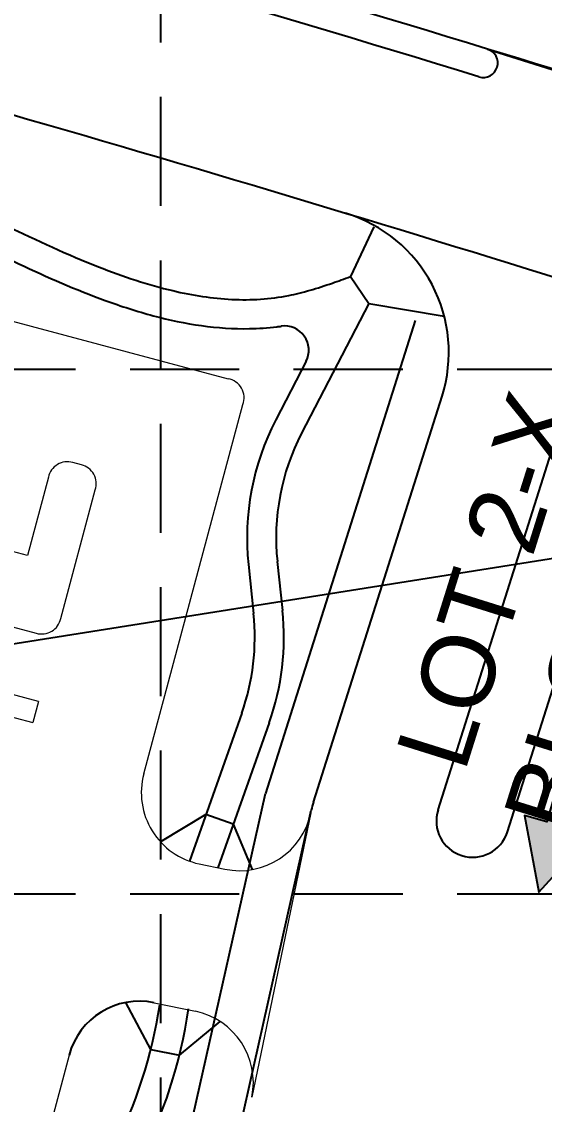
# Model space of a CAD drawing. Header units: feet. Extents: x 5163 to 12107, y -224 to 4120.
# Drawn here: x 9473.2 to 9581, y 929.8 to 1153.4 of the extents above; entities that cross this region are included whole.
import ezdxf

# ---------------------------------------------------------------- set-up
doc = ezdxf.new("R2010")
doc.units = ezdxf.units.FT
doc.linetypes.add('HIDDEN', pattern=[0.375, 0.25, -0.125])
for name, color, linetype in [('04017_11 CA$0$3D-PVMT', 4, 'Continuous'), ('04017_11 CA$0$3D-ROW', 3, 'Continuous'), ('04017_11 CA$0$AMENITY-CENTER', 15, 'Continuous'), ('04017_11 CA$0$AMENTITY CENTER SIDEWALK', 15, 'Continuous'), ('04017_11 CA$0$EX_SS', 15, 'Continuous'), ('2003004C-A$0$3D-LOT NO', 2, 'Continuous'), ('2003004C-A$0$3D-PVMT', 4, 'Continuous'), ('2003004C-A$0$3D-ROW', 3, 'Continuous'), ('2003004C-A$0$AMENITY-CENTER', 15, 'Continuous'), ('2003004C-A$0$AMENTITY CENTER SIDEWALK', 15, 'Continuous'), ('2003004C-A$0$INFRA_EX_PVMT', 15, 'Continuous'), ('2003004C-A$0$INFRA_PROP_PVMT_REEDER', 4, 'Continuous'), ('ARROWS', 7, 'Continuous'), ('grid', 254, 'Continuous')]:
    doc.layers.add(name, color=color, linetype=linetype)
doc.styles.get("Standard").update_dxf_attribs({"font": 'ARIAL.TTF'})

# ---------------------------------------------------------------- blocks, each defined once
blk = doc.blocks.new('arrow')
blk.add_lwpolyline([(-67.01, -25.36), (-59.33, -25.42), (-59.57, -56.14), (-51.89, -56.2), (-51.65, -25.48), (-43.97, -25.54), (-55.3, -2.41), (-67.01, -25.36)], close=True)
at = {"color": 254}
for points in [[(-43.97, -25.54), (-67.01, -25.36), (-55.3, -2.41), (-67.01, -25.36)], [(-59.57, -56.14), (-51.89, -56.2), (-59.33, -25.42), (-51.65, -25.48)]]:
    blk.add_solid(points, dxfattribs=at)

msp = doc.modelspace()

# ---------------------------------------------------------------- linework, layer by layer
at = {"layer": '04017_11 CA$0$3D-PVMT', "color": 7, "linetype": 'Continuous'}
for p, q in [((9533.36, 992.18), (9559.89, 1076.03)), ((9511.8, 896.15), (9532.91, 990.52))]:
    msp.add_line(p, q, dxfattribs=at)
for centre, radius, start, end in [((9531.29, 1085.08), 30, 342.4427, 73.1358), ((9552.43, 986.15), 20, 162.4427, 167.3878)]:
    msp.add_arc(centre, radius, start, end, dxfattribs=at)
at = {"layer": '04017_11 CA$0$3D-ROW', "color": 7, "linetype": 'Continuous'}
for p, q in [((9554.34, 1091.63), (9523.44, 993.97)), ((9559.07, 990.56), (9585.5, 1074.09)), ((9573.37, 986.03), (9599.8, 1069.56)), ((9502.86, 901.98), (9523.44, 993.97))]:
    msp.add_line(p, q, dxfattribs=at)
msp.add_arc((9566.22, 988.3), 7.5, 162.4427, 342.4427, dxfattribs=at)
at = {"layer": '04017_11 CA$0$AMENITY-CENTER', "color": 7, "linetype": 'Continuous', "lineweight": 18}
for p, q in [((9394.49, 1112.11), (9515.75, 1079.62)), ((9505.24, 1023.68), (9518.8, 1074.27)), ((9474.35, 1043.09), (9363.36, 1072.83)), ((9485.5, 1061.84), (9483.73, 1062.31)), ((9478.69, 1059.27), (9474.35, 1043.09)), ((9481.23, 1030.11), (9488.35, 1056.68)), ((9459.84, 1031.44), (9476.18, 1027.07)), ((9498.36, 998), (9505.24, 1023.68)), ((9532.82, 989.98), (9520.64, 931.25)), ((9509.81, 979.43), (9515.09, 978.34)), ((9500.48, 950.75), (9509, 948.99)), ((9482.95, 939.95), (9475.81, 913.29))]:
    msp.add_line(p, q, dxfattribs=at)
at = {"layer": '04017_11 CA$0$AMENITY-CENTER', "color": 7, "linetype": 'Continuous', "lineweight": 5}
for p, q in [((9476.63, 1012.97), (9456.35, 1018.4)), ((9455.18, 1014.06), (9475.47, 1008.62)), ((9476.63, 1012.97), (9475.47, 1008.62))]:
    msp.add_line(p, q, dxfattribs=at)
at = {"layer": '04017_11 CA$0$AMENITY-CENTER', "color": 7, "linetype": 'Continuous', "lineweight": 18}
for centre, radius, start, end in [((9515.05, 1075.68), 4, 339.4166, 79.9482), ((9482.61, 1058.48), 4, 73.6534, 168.5607), ((9484.55, 1057.95), 4, 341.4393, 76.3466), ((9477.31, 1030.91), 4, 253.6534, 348.5607), ((9512.85, 994.12), 15, 165, 258.284), ((9518.13, 993.03), 15, 258.284, 348.284), ((9505.96, 934.3), 15, 348.284, 78.284)]:
    msp.add_arc(centre, radius, start, end, dxfattribs=at)
at = {"layer": '04017_11 CA$0$AMENITY-CENTER', "color": 7, "linetype": 'Continuous'}
msp.add_arc((9497.44, 936.07), 15, 78.284, 165, dxfattribs=at)
at = {"layer": '04017_11 CA$0$AMENTITY CENTER SIDEWALK', "color": 7, "linetype": 'Continuous'}
for p, q in [((9545.85, 1110.99), (9540.98, 1100.71)), ((9540.98, 1100.71), (9544.78, 1095.17)), ((9544.78, 1095.17), (9530.91, 1068.36)), ((9544.78, 1095.17), (9560.35, 1092.53)), ((9531.84, 1083.23), (9525.58, 1071.11)), ((9519.94, 1041.25), (9521, 1031.12)), ((9525.91, 1041.87), (9526.97, 1031.75)), ((9518.58, 1010.57), (9507.78, 980.01)), ((9524.23, 1008.57), (9513.66, 978.64)), ((9511.18, 989.63), (9501.81, 983.96)), ((9516.83, 987.63), (9511.18, 989.63)), ((9516.83, 987.63), (9520.73, 978.25)), ((9499.81, 941.12), (9494.64, 950.8)), ((9505.71, 939.96), (9514.13, 946.88)), ((9499.81, 941.12), (9505.71, 939.96))]:
    msp.add_line(p, q, dxfattribs=at)
for centre, radius, start, end in [((9527.4, 1085.52), 5, 332.6532, 98.0299), ((9572.66, 1046.77), 53, 152.6532, 185.9785), ((9572.66, 1046.77), 47, 152.6532, 185.9785), ((9474.26, 1026.23), 47, 340.5421, 5.9785), ((9474.26, 1026.23), 53, 340.5421, 5.9785), ((9407.75, 964.08), 94.89, 313.6134, 351.6696), ((9407.75, 964.08), 100.89, 313.473, 351.6696)]:
    msp.add_arc(centre, radius, start, end, dxfattribs=at)
for points, knots in [([(9348.95, 1135.88), (9352.99, 1136.96), (9357.18, 1137.69), (9364.3, 1138.53), (9367.22, 1138.76), (9372.65, 1139.02), (9375.16, 1139.08), (9380.09, 1139.07), (9382.52, 1139), (9389.68, 1138.63), (9394.29, 1138.15), (9407.3, 1136.17), (9415.35, 1134.15), (9430.96, 1129.06), (9438.51, 1125.99), (9449.03, 1121.29), (9452.01, 1119.91), (9457.47, 1117.32), (9459.96, 1116.12), (9464.95, 1113.69), (9467.46, 1112.46), (9476.31, 1108.19), (9482.69, 1105.22), (9494.18, 1100.71), (9499.31, 1099.01), (9508.48, 1096.84), (9512.54, 1096.21), (9520.52, 1095.82), (9524.42, 1096.06), (9528.99, 1096.96), (9529.71, 1097.12), (9531.18, 1097.49), (9531.92, 1097.69), (9534.18, 1098.34), (9535.71, 1098.85), (9538.49, 1099.81), (9539.73, 1100.25), (9540.98, 1100.71)], [1079.578623, 1079.578623, 1079.578623, 1079.578623, 1204.822032, 1204.822032, 1291.600425, 1291.600425, 1368.979724, 1368.979724, 1446.359023, 1446.359023, 1601.117621, 1601.117621, 1894.921058, 1894.921058, 2188.724495, 2188.724495, 2304.835781, 2304.835781, 2400.789415, 2400.789415, 2496.743048, 2496.743048, 2739.213924, 2739.213924, 2936.769832, 2936.769832, 3098.656839, 3098.656839, 3260.543847, 3260.543847, 3291.120302, 3291.120302, 3321.696757, 3321.696757, 3382.849668, 3382.849668, 3430.619779, 3430.619779, 3430.619779, 3430.619779]), ([(9350.22, 1130.03), (9350.66, 1130.13), (9351.1, 1130.24), (9356.23, 1131.52), (9361.25, 1132.24), (9368.68, 1132.84), (9371.11, 1132.96), (9378.24, 1133.15), (9382.82, 1133.04), (9396.12, 1132.09), (9404.42, 1130.62), (9417.32, 1127.23), (9422.12, 1125.7), (9436.37, 1120.53), (9445.67, 1116.32), (9458.09, 1110.36), (9460.95, 1108.96), (9466.73, 1106.15), (9469.64, 1104.74), (9478.45, 1100.61), (9484.41, 1097.98), (9493.7, 1094.6), (9497, 1093.53), (9506.93, 1090.88), (9513.57, 1089.85), (9522.05, 1090), (9523.94, 1090.12), (9526.11, 1090.39), (9526.41, 1090.43), (9526.7, 1090.47)], [89.699106, 89.699106, 89.699106, 89.699106, 90.948661, 90.948661, 104.037958, 104.037958, 110.374918, 110.374918, 123.048839, 123.048839, 148.396681, 148.396681, 163.978772, 163.978772, 195.142955, 195.142955, 204.339137, 204.339137, 213.535319, 213.535319, 231.927683, 231.927683, 242.026742, 242.026742, 262.22486, 262.22486, 268.01103, 268.01103, 268.919107, 268.919107, 268.919107, 268.919107])]:
    msp.add_open_spline(points, degree=3, knots=knots, dxfattribs=at)
at = {"layer": '04017_11 CA$0$EX_SS', "color": 7, "linetype": 'Continuous'}
msp.add_line((9639.74, 1051.47), (9410.53, 1015.22), dxfattribs=at)
at = {"layer": '2003004C-A$0$3D-PVMT', "color": 7, "linetype": 'Continuous'}
for p, q in [((9533.36, 992.18), (9559.89, 1076.03)), ((9511.8, 896.15), (9532.91, 990.52))]:
    msp.add_line(p, q, dxfattribs=at)
for centre, radius, start, end in [((9531.29, 1085.08), 30, 342.4427, 73.1358), ((9552.43, 986.15), 20, 162.4427, 167.3878)]:
    msp.add_arc(centre, radius, start, end, dxfattribs=at)
at = {"layer": '2003004C-A$0$3D-ROW', "color": 7, "linetype": 'Continuous'}
for p, q in [((9554.34, 1091.63), (9523.44, 993.97)), ((9559.07, 990.56), (9585.5, 1074.09)), ((9573.37, 986.03), (9599.8, 1069.56)), ((9502.86, 901.98), (9523.44, 993.97))]:
    msp.add_line(p, q, dxfattribs=at)
msp.add_arc((9566.22, 988.3), 7.5, 162.4427, 342.4427, dxfattribs=at)
at = {"layer": '2003004C-A$0$AMENITY-CENTER', "color": 7, "linetype": 'Continuous', "lineweight": 18}
for p, q in [((9394.49, 1112.11), (9515.75, 1079.62)), ((9505.24, 1023.68), (9518.8, 1074.27)), ((9474.35, 1043.09), (9363.36, 1072.83)), ((9485.5, 1061.84), (9483.73, 1062.31)), ((9478.69, 1059.27), (9474.35, 1043.09)), ((9481.23, 1030.11), (9488.35, 1056.68)), ((9459.84, 1031.44), (9476.18, 1027.07)), ((9498.36, 998), (9505.24, 1023.68)), ((9532.82, 989.98), (9520.64, 931.25)), ((9509.81, 979.43), (9515.09, 978.34)), ((9500.48, 950.75), (9509, 948.99)), ((9482.95, 939.95), (9475.81, 913.29))]:
    msp.add_line(p, q, dxfattribs=at)
at = {"layer": '2003004C-A$0$AMENITY-CENTER', "color": 7, "linetype": 'Continuous', "lineweight": 5}
for p, q in [((9476.63, 1012.97), (9456.35, 1018.4)), ((9455.18, 1014.06), (9475.47, 1008.62)), ((9476.63, 1012.97), (9475.47, 1008.62))]:
    msp.add_line(p, q, dxfattribs=at)
at = {"layer": '2003004C-A$0$AMENITY-CENTER', "color": 7, "linetype": 'Continuous', "lineweight": 18}
for centre, radius, start, end in [((9515.05, 1075.68), 4, 339.4166, 79.9482), ((9482.61, 1058.48), 4, 73.6534, 168.5607), ((9484.55, 1057.95), 4, 341.4393, 76.3466), ((9477.31, 1030.91), 4, 253.6534, 348.5607), ((9512.85, 994.12), 15, 165, 258.284), ((9518.13, 993.03), 15, 258.284, 348.284), ((9505.96, 934.3), 15, 348.284, 78.284)]:
    msp.add_arc(centre, radius, start, end, dxfattribs=at)
at = {"layer": '2003004C-A$0$AMENITY-CENTER', "color": 7, "linetype": 'Continuous'}
msp.add_arc((9497.44, 936.07), 15, 78.284, 165, dxfattribs=at)
at = {"layer": '2003004C-A$0$AMENTITY CENTER SIDEWALK', "color": 7, "linetype": 'Continuous'}
for p, q in [((9545.85, 1110.99), (9540.98, 1100.71)), ((9540.98, 1100.71), (9544.78, 1095.17)), ((9544.78, 1095.17), (9530.91, 1068.36)), ((9544.78, 1095.17), (9560.35, 1092.53)), ((9531.84, 1083.23), (9525.58, 1071.11)), ((9519.94, 1041.25), (9521, 1031.12)), ((9525.91, 1041.87), (9526.97, 1031.75)), ((9518.58, 1010.57), (9507.78, 980.01)), ((9524.23, 1008.57), (9513.66, 978.64)), ((9511.18, 989.63), (9501.81, 983.96)), ((9516.83, 987.63), (9511.18, 989.63)), ((9516.83, 987.63), (9520.73, 978.25)), ((9499.81, 941.12), (9494.64, 950.8)), ((9505.71, 939.96), (9514.13, 946.88)), ((9499.81, 941.12), (9505.71, 939.96))]:
    msp.add_line(p, q, dxfattribs=at)
for centre, radius, start, end in [((9527.4, 1085.52), 5, 332.6532, 98.0299), ((9572.66, 1046.77), 53, 152.6532, 185.9785), ((9572.66, 1046.77), 47, 152.6532, 185.9785), ((9474.26, 1026.23), 47, 340.5421, 5.9785), ((9474.26, 1026.23), 53, 340.5421, 5.9785), ((9407.75, 964.08), 94.89, 313.6134, 351.6696), ((9407.75, 964.08), 100.89, 313.473, 351.6696)]:
    msp.add_arc(centre, radius, start, end, dxfattribs=at)
for points, knots in [([(9348.95, 1135.88), (9352.99, 1136.96), (9357.18, 1137.69), (9364.3, 1138.53), (9367.22, 1138.76), (9372.65, 1139.02), (9375.16, 1139.08), (9380.09, 1139.07), (9382.52, 1139), (9389.68, 1138.63), (9394.29, 1138.15), (9407.3, 1136.17), (9415.35, 1134.15), (9430.96, 1129.06), (9438.51, 1125.99), (9449.03, 1121.29), (9452.01, 1119.91), (9457.47, 1117.32), (9459.96, 1116.12), (9464.95, 1113.69), (9467.46, 1112.46), (9476.31, 1108.19), (9482.69, 1105.22), (9494.18, 1100.71), (9499.31, 1099.01), (9508.48, 1096.84), (9512.54, 1096.21), (9520.52, 1095.82), (9524.42, 1096.06), (9528.99, 1096.96), (9529.71, 1097.12), (9531.18, 1097.49), (9531.92, 1097.69), (9534.18, 1098.34), (9535.71, 1098.85), (9538.49, 1099.81), (9539.73, 1100.25), (9540.98, 1100.71)], [1079.578623, 1079.578623, 1079.578623, 1079.578623, 1204.822032, 1204.822032, 1291.600425, 1291.600425, 1368.979724, 1368.979724, 1446.359023, 1446.359023, 1601.117621, 1601.117621, 1894.921058, 1894.921058, 2188.724495, 2188.724495, 2304.835781, 2304.835781, 2400.789415, 2400.789415, 2496.743048, 2496.743048, 2739.213924, 2739.213924, 2936.769832, 2936.769832, 3098.656839, 3098.656839, 3260.543847, 3260.543847, 3291.120302, 3291.120302, 3321.696757, 3321.696757, 3382.849668, 3382.849668, 3430.619779, 3430.619779, 3430.619779, 3430.619779]), ([(9350.22, 1130.03), (9350.66, 1130.13), (9351.1, 1130.24), (9356.23, 1131.52), (9361.25, 1132.24), (9368.68, 1132.84), (9371.11, 1132.96), (9378.24, 1133.15), (9382.82, 1133.04), (9396.12, 1132.09), (9404.42, 1130.62), (9417.32, 1127.23), (9422.12, 1125.7), (9436.37, 1120.53), (9445.67, 1116.32), (9458.09, 1110.36), (9460.95, 1108.96), (9466.73, 1106.15), (9469.64, 1104.74), (9478.45, 1100.61), (9484.41, 1097.98), (9493.7, 1094.6), (9497, 1093.53), (9506.93, 1090.88), (9513.57, 1089.85), (9522.05, 1090), (9523.94, 1090.12), (9526.11, 1090.39), (9526.41, 1090.43), (9526.7, 1090.47)], [89.699106, 89.699106, 89.699106, 89.699106, 90.948661, 90.948661, 104.037958, 104.037958, 110.374918, 110.374918, 123.048839, 123.048839, 148.396681, 148.396681, 163.978772, 163.978772, 195.142955, 195.142955, 204.339137, 204.339137, 213.535319, 213.535319, 231.927683, 231.927683, 242.026742, 242.026742, 262.22486, 262.22486, 268.01103, 268.01103, 268.919107, 268.919107, 268.919107, 268.919107])]:
    msp.add_open_spline(points, degree=3, knots=knots, dxfattribs=at)
at = {"layer": '2003004C-A$0$INFRA_EX_PVMT', "color": 7, "linetype": 'Continuous'}
for centre, radius, start, end in [((8032.32, -3859.72), 5238, 72.93699, 75.97481), ((8000.85, -3960.41), 5343.49, 71.77196, 72.93121)]:
    msp.add_arc(centre, radius, start, end, dxfattribs=at)
at = {"layer": '2003004C-A$0$INFRA_PROP_PVMT_REEDER', "color": 7, "linetype": 'Continuous'}
msp.add_line((9569.27, 1147.72), (9672.29, 1114.94), dxfattribs=at)
for centre, radius, start, end in [((8032.32, -3859.72), 5232, 72.93699, 74.54741), ((8032.32, -3859.72), 5197, 73.13581, 75.97481), ((9568.39, 1144.85), 3, 252.937, 72.937), ((8032.32, -3859.72), 5197, 71.74968, 73.13581)]:
    msp.add_arc(centre, radius, start, end, dxfattribs=at)
at = {"layer": 'grid', "color": 252, "linetype": 'HIDDEN', "ltscale": 90}
for p, q in [((9501.78, 4006.57), (9501.78, 214.43)), ((5276.78, 1081.57), (11993.45, 1081.57)), ((5276.78, 973.24), (11993.45, 973.24))]:
    msp.add_line(p, q, dxfattribs=at)

# ---------------------------------------------------------------- block references
at = {"layer": 'ARROWS', "linetype": 'Continuous', "xscale": 0.6249999999937244, "yscale": 0.6249999999991445, "zscale": 0.625, "rotation": 164.4817589217068}
msp.add_blockref('arrow', (9546.14, 981.42), dxfattribs=at)

# ---------------------------------------------------------------- texts
at = {"layer": '2003004C-A$0$3D-LOT NO', "color": 7, "linetype": 'Continuous', "insert": (9581.26, 1034.27), "char_height": 15, "attachment_point": 5, "rotation": 72.5663}
msp.add_mtext('LOT 2-X\\PBLOCK A', dxfattribs=at)

doc.saveas('drawing.dxf')
